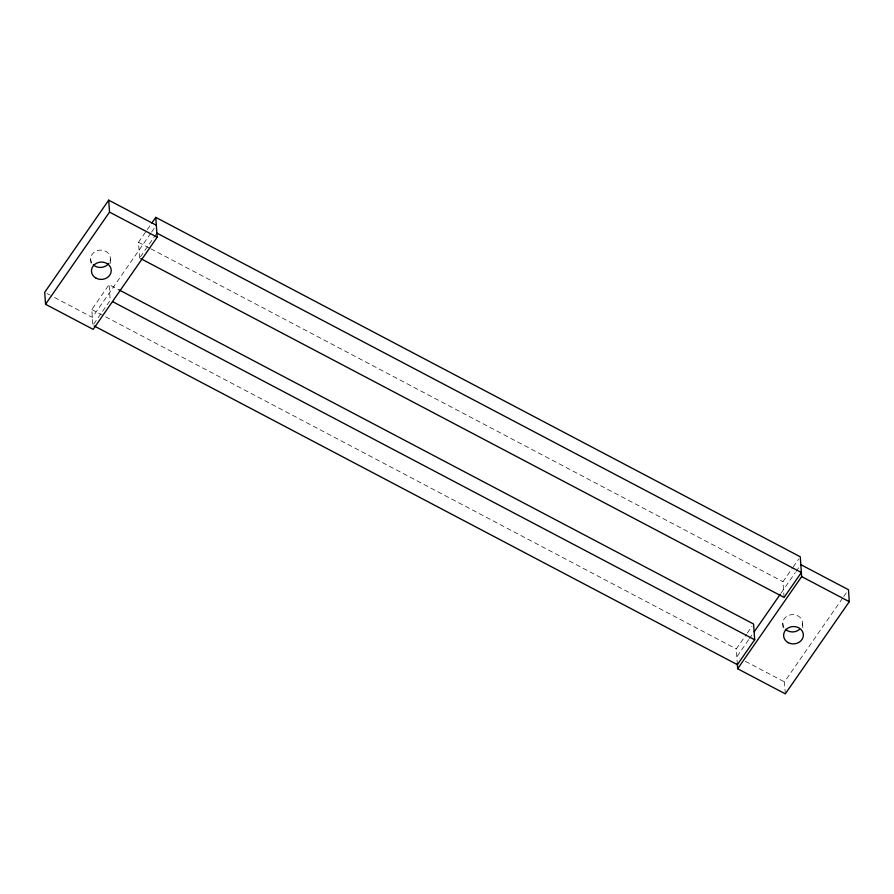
<?xml version="1.0" encoding="UTF-8"?>
<svg xmlns="http://www.w3.org/2000/svg" width="894" height="894" viewBox="0 0 894 894"><rect width="100%" height="100%" fill="white"/><g stroke="black" fill="none" stroke-linecap="round" stroke-linejoin="round"><path stroke-width="0.67" stroke-dasharray="4.47 3.35" d="M92.797 324.041L91.791 309.536L109.079 284.627L118.958 289.824M139.587 258.02L138.492 242.285L151.064 224.17M150.807 233.211L92.339 317.392L50.813 295.523M151.6 232.071L156.338 225.243M93.669 324.131L110.185 300.362L109.079 284.627M140.38 256.891L156.104 234.25M737.382 664.667L736.276 648.932L746.501 634.215M747.283 633.075L751.999 626.292M784.083 597.415L782.976 581.681L792.419 568.103M793.201 566.964L798.7 559.041M748.68 639.735L736.824 656.799L739.271 658.085M749.474 638.595L751.843 635.176M781.077 593.091L795.291 572.607M796.085 571.467L799.247 566.919M785.301 693.845L784.463 681.887L842.93 597.695M843.724 596.555L846.886 592.007M138.492 242.285L149.6 248.141M150.84 248.789L782.976 581.681M91.791 309.536L736.276 648.932M47.147 293.601L49.583 294.886M745.372 661.303L784.463 681.887M802.521 623.364L802.89 628.672M782.775 623.163L783.233 629.812M110.398 258.88L110.767 264.188M90.64 258.679L91.11 265.328M783.949 627.521A9.89 8.683 -4 0 1 791.648 614.636A9.89 8.683 -4 0 1 802.108 625.61M91.825 263.037A9.89 8.683 -4 0 1 99.513 250.152A9.89 8.683 -4 0 1 109.984 261.126"/><path stroke-width="1.34" d="M156.338 225.243L108.699 200.155L44.7 292.316L45.538 304.273L93.177 329.361L157.176 237.201L155.791 217.376L800.275 556.783L801.661 576.608L737.662 668.757L785.301 693.845L849.3 601.684L848.462 589.727L800.823 564.639M45.538 304.273L109.537 212.113L108.699 200.155M151.857 223.042L155.791 217.376M754.212 631.767L780.283 594.219M118.958 289.824L753.575 624.023L754.67 639.758L737.382 664.667L94.116 325.919M156.886 233.11L801.382 572.506L784.083 597.415L140.827 258.668M109.537 212.113L157.176 237.201M801.661 576.608L849.3 601.684M112.655 301.658L754.67 639.758M737.293 663.437L737.662 668.757M799.426 629.477A9.89 8.683 -4 0 1 785.457 629.331M108.923 263.205A9.89 8.683 -4 0 1 93.334 264.847M788.296 642.697A9.89 8.683 -4 0 0 803.36 635.321A9.89 8.683 -4 0 0 788.799 627.655A9.89 8.683 -4 0 0 788.296 642.697M96.161 278.213A9.89 8.683 -4 0 0 111.225 270.837A9.89 8.683 -4 0 0 96.664 263.171A9.89 8.683 -4 0 0 96.161 278.213"/></g></svg>
